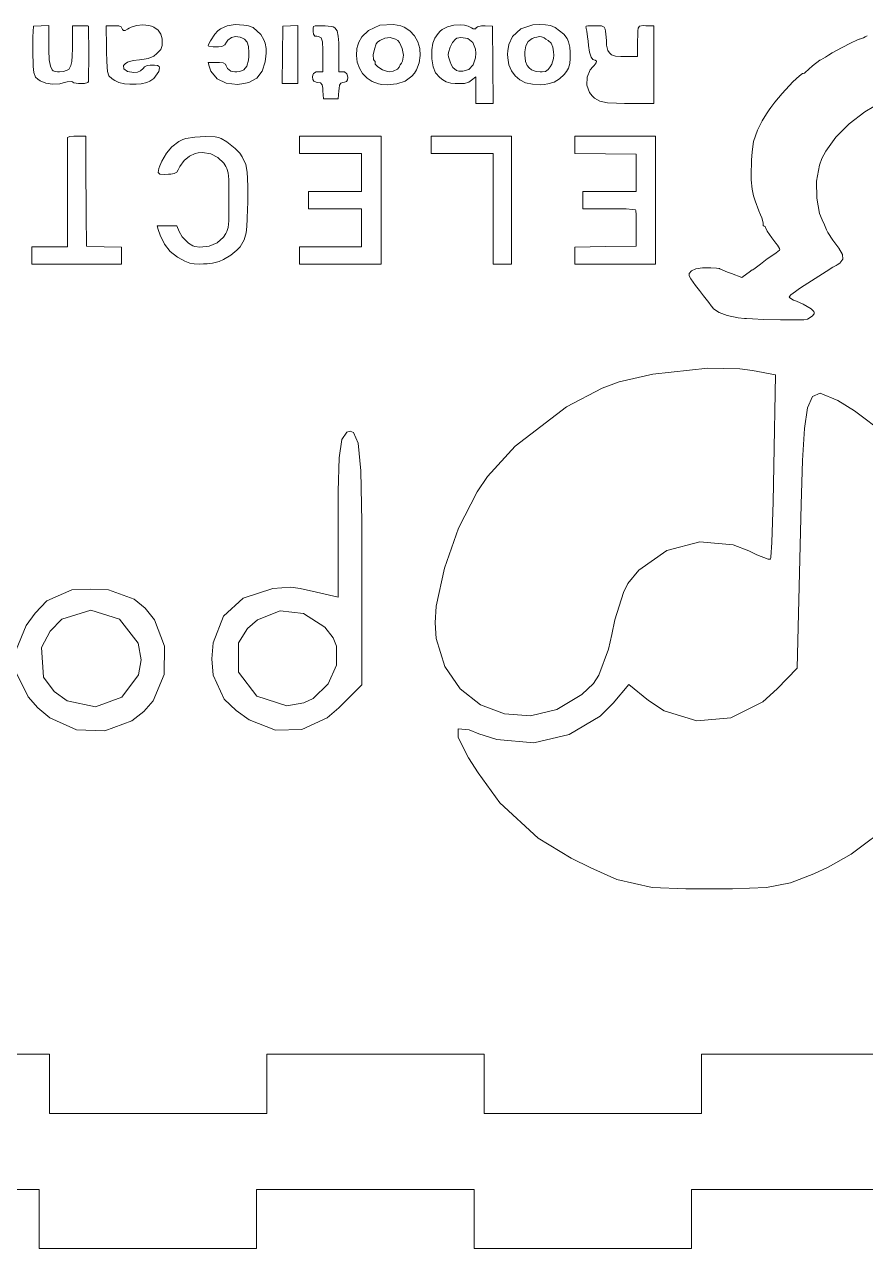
# Model space of a CAD drawing. Header units: millimetres. Extents: x 0 to 610, y 0 to 514.
# Drawn here: x 165.8 to 208.4, y 345.2 to 407.3 of the extents above; entities that cross this region are included whole.
import ezdxf

# ---------------------------------------------------------------- set-up
doc = ezdxf.new("R2010")
doc.units = ezdxf.units.MM
doc.header["$LTSCALE"] = 0.05
doc.layers.get('0').update_dxf_attribs({"plot": 0})
doc.layers.add('CUT', color=1, linetype='Continuous', lineweight=0)
doc.layers.add('ETCH', color=5, linetype='Continuous', lineweight=0)

# ---------------------------------------------------------------- blocks, each defined once
blk = doc.blocks.new('top')
blk.add_lwpolyline([(38.59, -237), (49.615, -237), (49.615, -240), (60.641, -240), (60.641, -237), (71.667, -237), (71.667, -240), (82.692, -240), (82.692, -237), (93.718, -237), (93.718, -240), (104.744, -240), (104.744, -237), (115.769, -237), (115.769, -240), (126.795, -240), (126.795, -237), (137.821, -237), (137.821, -240), (148.846, -240)])
blk = doc.blocks.new('back_outer')
blk.add_lwpolyline([(148.846, 60), (137.821, 60), (137.821, 63), (126.795, 63), (126.795, 60), (115.769, 60), (115.769, 63), (104.744, 63), (104.744, 60), (93.718, 60), (93.718, 63), (82.692, 63), (82.692, 60), (71.667, 60), (71.667, 63), (60.641, 63), (60.641, 60), (49.615, 60), (49.615, 63), (38.59, 63)])
blk = doc.blocks.new('polymaker')
for p, q in [((46.96, 71.33), (50, 71.89)), ((50, 71.89), (54.29, 72.07)), ((54.29, 72.07), (57.27, 72.08)), ((57.27, 72.08), (60.22, 72.07)), ((60.22, 72.07), (64.51, 71.89)), ((64.51, 71.89), (68.98, 70.88)), ((42.19, 69.31), (44, 70.18)), ((44, 70.18), (46.96, 71.33)), ((68.98, 70.88), (72.28, 69.43)), ((39.25, 67.7), (42.19, 69.31)), ((72.28, 69.43), (74.77, 68.18)), ((34.05, 63.77), (39.25, 67.7)), ((74.77, 68.18), (78.94, 65.63)), ((78.94, 65.63), (83.79, 61.17)), ((83.79, 61.17), (86.56, 57.36)), ((86.56, 57.36), (87.76, 55.45)), ((87.76, 55.45), (89.11, 52.88)), ((79.5, 53.54), (75.01, 52.52)), ((84.17, 53.15), (79.5, 53.54)), ((86.46, 52.4), (84.17, 53.15)), ((89.11, 52.88), (89.09, 51.78)), ((75.01, 52.52), (71.08, 50.16)), ((87.68, 51.93), (86.46, 52.4)), ((89.09, 51.78), (87.68, 51.93)), ((105.71, 50.39), (108.89, 51.87)), ((108.89, 51.87), (112.23, 51.96)), ((112.23, 51.96), (115.59, 50.64)), ((130.48, 50.76), (133.88, 52.04)), ((133.88, 52.04), (137.46, 51.91)), ((137.46, 51.91), (140.86, 50.4)), ((54.53, 50.39), (50.47, 48.34)), ((58.81, 50.78), (54.53, 50.39)), ((62.99, 49.48), (58.81, 50.78)), ((71.08, 50.16), (69.43, 48.52)), ((76.56, 49.32), (79.9, 50.12)), ((79.9, 50.12), (83.2, 49.89)), ((83.2, 49.89), (86.25, 48.72)), ((104.23, 49.13), (105.71, 50.39)), ((115.59, 50.64), (117.23, 49.46)), ((128.95, 49.6), (130.48, 50.76)), ((140.86, 50.4), (142.38, 49.13)), ((50.47, 48.34), (48.63, 46.71)), ((64.94, 48.19), (62.99, 49.48)), ((67.46, 46.17), (64.94, 48.19)), ((69.43, 48.52), (67.46, 46.17)), ((73.39, 47.41), (76.56, 49.32)), ((86.25, 48.72), (88.85, 46.69)), ((101.3, 46.2), (104.23, 49.13)), ((108.64, 48.5), (107.46, 47.92)), ((110.83, 48.88), (108.64, 48.5)), ((114.62, 47.63), (110.83, 48.88)), ((117.23, 49.46), (118.75, 48)), ((126.37, 44.91), (127.76, 48.22)), ((127.76, 48.22), (128.95, 49.6)), ((135.06, 48.99), (131.73, 47.77)), ((138.68, 48.25), (135.06, 48.99)), ((140.3, 47.05), (138.68, 48.25)), ((142.38, 49.13), (143.61, 47.71)), ((48.63, 46.71), (46.13, 44.1)), ((71.94, 46.02), (73.39, 47.41)), ((88.85, 46.69), (90.79, 43.87)), ((107.46, 47.92), (105.58, 46.06)), ((116.93, 44.6), (114.62, 47.63)), ((118.75, 48), (120.17, 44.99)), ((131.73, 47.77), (129.61, 44.95)), ((141.67, 45.25), (140.3, 47.05)), ((143.61, 47.71), (145.05, 44.79)), ((71.25, 44.97), (71.94, 46.02)), ((101.3, 30.13), (101.3, 46.2)), ((105.58, 46.06), (104.52, 43.69)), ((141.93, 41.47), (141.67, 45.25)), ((46.13, 44.1), (45.7, 26.8)), ((70.02, 41.68), (71.25, 44.97)), ((90.79, 43.87), (91.86, 40.34)), ((104.52, 43.69), (104.5, 41.3)), ((116.93, 40.86), (116.93, 44.6)), ((120.17, 44.99), (120.3, 42.91)), ((126.32, 41.31), (126.37, 44.91)), ((129.61, 44.95), (129.3, 43.05)), ((120.3, 42.91), (120.14, 40.86)), ((129.3, 43.05), (129.66, 40.93)), ((69.62, 39.83), (70.02, 41.68)), ((104.5, 41.3), (104.94, 40.25)), ((115.81, 39.06), (116.93, 40.86)), ((120.14, 40.86), (118.86, 37.51)), ((127.61, 37.94), (126.32, 41.31)), ((129.66, 40.93), (132.03, 37.89)), ((140.83, 39.4), (141.93, 41.47)), ((145.13, 41.77), (143.86, 38.68)), ((69.24, 37.96), (69.62, 39.83)), ((91.86, 40.34), (92.01, 38.34)), ((104.94, 40.25), (106.01, 38.88)), ((106.01, 38.88), (108.68, 37.15)), ((114.55, 37.95), (115.81, 39.06)), ((139.33, 37.87), (140.83, 39.4)), ((68.14, 34.51), (69.24, 37.96)), ((92.01, 38.34), (91.87, 36.22)), ((111.67, 36.83), (114.55, 37.95)), ((118.86, 37.51), (116.33, 35.21)), ((128.76, 36.5), (127.61, 37.94)), ((132.03, 37.89), (135.65, 36.75)), ((135.65, 36.75), (139.33, 37.87)), ((143.86, 38.68), (142.71, 37.13)), ((91.87, 36.22), (90.84, 31.39)), ((108.68, 37.15), (111.67, 36.83)), ((130.15, 35.33), (128.76, 36.5)), ((142.71, 37.13), (141.22, 35.55)), ((67.56, 33.35), (68.14, 34.51)), ((107.05, 34.44), (104.3, 35.09)), ((104.3, 35.09), (104.3, 24.57)), ((109.14, 33.99), (107.05, 34.44)), ((116.33, 35.21), (112.6, 33.99)), ((133.42, 34.17), (130.15, 35.33)), ((135.67, 34.05), (133.42, 34.17)), ((138.05, 34.17), (135.67, 34.05)), ((141.22, 35.55), (138.05, 34.17)), ((66.18, 31.65), (67.56, 33.35)), ((110.3, 33.8), (109.14, 33.99)), ((112.6, 33.99), (110.3, 33.8)), ((62.64, 29.18), (66.18, 31.65)), ((90.84, 31.39), (89.03, 26.32)), ((49.32, 28.16), (49.44, 30)), ((49.44, 30), (49.49, 30.28)), ((49.49, 30.28), (49.78, 30.27)), ((49.78, 30.27), (51.23, 29.7)), ((51.23, 29.7), (52.22, 29.22)), ((101.32, 25.52), (101.3, 30.13)), ((49.15, 22.98), (49.32, 28.16)), ((52.22, 29.22), (54.21, 28.43)), ((54.21, 28.43), (58.47, 28.06)), ((58.47, 28.06), (62.64, 29.18)), ((45.7, 26.8), (45.61, 23.35)), ((89.03, 26.32), (86.66, 21.71)), ((101.44, 19.05), (101.32, 25.52)), ((45.61, 23.35), (45.44, 17.74)), ((104.3, 24.57), (104.29, 21.62)), ((49.05, 18.47), (49.15, 22.98)), ((86.66, 21.71), (85.35, 19.78)), ((104.29, 21.62), (104.16, 17.42)), ((85.35, 19.78), (81.86, 15.94)), ((101.77, 15.54), (101.44, 19.05)), ((45.44, 17.74), (45.19, 13.71)), ((48.84, 6.9), (49.05, 18.47)), ((104.16, 17.42), (103.82, 15.09)), ((81.86, 15.94), (75.35, 10.93)), ((102.37, 14.18), (101.77, 15.54)), ((38.83, 11.46), (34.91, 14.43)), ((102.8, 14.05), (102.37, 14.18)), ((103.22, 14.14), (102.8, 14.05)), ((103.82, 15.09), (103.22, 14.14)), ((45.19, 13.71), (44.79, 11.08)), ((40.96, 10.13), (38.83, 11.46)), ((44.79, 11.08), (44.15, 9.64)), ((75.35, 10.93), (70.82, 8.56)), ((43.18, 9.23), (40.96, 10.13)), ((44.15, 9.64), (43.18, 9.23)), ((68.66, 7.78), (64.39, 6.8)), ((70.82, 8.56), (68.66, 7.78)), ((51.77, 6.33), (48.84, 6.9)), ((53.39, 6.11), (51.77, 6.33)), ((64.39, 6.8), (57.45, 6.05)), ((57.45, 6.05), (53.39, 6.11))]:
    blk.add_line(p, q)
blk = doc.blocks.new('electromate')
for p, q in [((95.51, 222.62), (96.85, 224.53)), ((96.85, 224.53), (100.44, 226.7)), ((100.44, 226.7), (103.26, 227.25)), ((103.26, 227.25), (108.45, 227.31)), ((108.45, 227.31), (120.88, 227.22)), ((120.88, 227.22), (133.82, 226.91)), ((133.82, 226.91), (142.25, 226.56)), ((142.25, 226.56), (146.63, 226.3)), ((146.63, 226.3), (148.32, 226.16)), ((148.32, 226.16), (153.15, 225.6)), ((153.15, 225.6), (161.28, 224.01)), ((161.28, 224.01), (167.43, 221.77)), ((95.32, 221.65), (95.51, 222.62)), ((95.61, 220.86), (95.32, 221.65)), ((97.72, 218.83), (95.61, 220.86)), ((103.72, 215.29), (97.72, 218.83)), ((108.83, 213.09), (103.72, 215.29)), ((167.43, 221.77), (171.64, 218.88)), ((171.64, 218.88), (173.03, 217.18)), ((173.03, 217.18), (173.52, 216.48)), ((173.52, 216.48), (175.28, 214.13)), ((175.28, 214.13), (179.32, 208.99)), ((106.57, 203.55), (109.58, 205.63)), ((110.96, 212.2), (108.83, 213.09)), ((109.58, 205.63), (112.99, 208.3)), ((113.89, 210.47), (110.96, 212.2)), ((112.99, 208.3), (114.16, 209.5)), ((114.32, 209.84), (113.89, 210.47)), ((114.16, 209.5), (114.32, 209.84)), ((179.32, 208.99), (182.49, 205.06)), ((182.49, 205.06), (185.53, 201.16)), ((86.21, 190.51), (94.61, 195.83)), ((94.61, 195.83), (103, 201.22)), ((103, 201.22), (106.57, 203.55)), ((150.16, 195.22), (146.35, 192.2)), ((157.99, 192.19), (150.16, 195.22)), ((185.53, 201.16), (188.98, 196.16)), ((188.98, 196.16), (190.16, 193.96)), ((77.99, 185.47), (78.76, 185.92)), ((78.76, 185.92), (81.11, 187.34)), ((81.11, 187.34), (86.21, 190.51)), ((138.12, 186.58), (136.03, 184.93)), ((141.26, 188.84), (138.12, 186.58)), ((141.91, 189.18), (141.26, 188.84)), ((142.46, 189.41), (141.91, 189.18)), ((144.82, 191.02), (142.46, 189.41)), ((146.35, 192.2), (144.82, 191.02)), ((161.15, 190.94), (157.99, 192.19)), ((165.14, 189.31), (161.15, 190.94)), ((166.86, 188.56), (165.14, 189.31)), ((167.32, 188.33), (166.86, 188.56)), ((167.79, 188.17), (167.32, 188.33)), ((169.57, 187.91), (167.79, 188.17)), ((173.74, 187.7), (169.57, 187.91)), ((177.05, 187.71), (173.74, 187.7)), ((180.23, 187.87), (177.05, 187.71)), ((185.24, 188.63), (180.23, 187.87)), ((188.52, 190.02), (185.24, 188.63)), ((190.12, 192.06), (188.52, 190.02)), ((190.32, 193.34), (190.12, 192.06)), ((190.16, 193.96), (190.32, 193.34)), ((73.72, 181.27), (75.96, 184.14)), ((73.95, 177.7), (73.72, 181.27)), ((76.68, 172.9), (73.95, 177.7)), ((75.96, 184.14), (77.99, 185.47)), ((124.21, 176.51), (121.69, 174.45)), ((126.05, 177.73), (124.21, 176.51)), ((130.93, 181.06), (126.05, 177.73)), ((136.03, 184.93), (130.93, 181.06)), ((215.87, 136.44), (215.87, 184.94)), ((215.87, 184.94), (246.37, 184.94)), ((246.37, 184.94), (276.87, 184.94)), ((276.87, 184.94), (276.87, 178.45)), ((276.87, 178.45), (276.87, 171.97)), ((324.87, 136.44), (324.87, 184.94)), ((324.87, 184.94), (331.87, 184.94)), ((331.87, 184.94), (338.87, 184.94)), ((338.87, 184.94), (338.87, 142.94)), ((423.87, 136.44), (423.87, 184.94)), ((423.87, 184.94), (454.87, 184.94)), ((454.87, 184.94), (485.87, 184.94)), ((485.87, 184.94), (485.87, 178.44)), ((485.87, 178.44), (485.87, 171.94)), ((533.26, 174.27), (537.98, 178.18)), ((537.98, 178.18), (543.42, 181.51)), ((543.42, 181.51), (546.81, 183.02)), ((546.81, 183.02), (551.7, 184.27)), ((551.7, 184.27), (555.91, 184.66)), ((555.91, 184.66), (558.57, 184.78)), ((558.57, 184.78), (561.53, 184.88)), ((561.53, 184.88), (565.83, 184.81)), ((565.83, 184.81), (569.1, 184.17)), ((569.1, 184.17), (572.71, 182.69)), ((572.71, 182.69), (575.07, 181.55)), ((575.07, 181.55), (578.38, 179.74)), ((578.38, 179.74), (583.92, 175.41)), ((620.87, 178.47), (620.87, 184.94)), ((620.87, 184.94), (654.87, 184.94)), ((620.87, 171.99), (620.87, 178.47)), ((654.87, 184.94), (688.87, 184.94)), ((688.87, 184.94), (688.87, 178.44)), ((688.87, 178.44), (688.87, 171.94)), ((78.99, 169.88), (76.68, 172.9)), ((81.3, 166.84), (78.99, 169.88)), ((121.69, 174.45), (121.32, 173.87)), ((121.32, 173.87), (121.57, 173.2)), ((121.57, 173.2), (123.25, 170.6)), ((123.25, 170.6), (124.48, 168.98)), ((124.48, 168.98), (127.6, 164.89)), ((230.37, 171.44), (230.32, 158.44)), ((253.62, 171.7), (230.37, 171.44)), ((276.87, 171.97), (253.62, 171.7)), ((462.37, 171.94), (438.87, 171.94)), ((438.87, 171.94), (438.87, 157.44)), ((485.87, 171.94), (462.37, 171.94)), ((527.77, 166.47), (530.95, 171.73)), ((530.95, 171.73), (533.26, 174.27)), ((548.23, 168.9), (543.46, 164.5)), ((554.26, 171.44), (548.23, 168.9)), ((561.31, 172.02), (554.26, 171.44)), ((565.15, 171.54), (561.31, 172.02)), ((566.77, 171.06), (565.15, 171.54)), ((570.11, 169.08), (566.77, 171.06)), ((574.75, 164.2), (570.11, 169.08)), ((583.92, 175.41), (588.24, 169.88)), ((588.24, 169.88), (591.57, 162.86)), ((634.12, 171.72), (620.87, 171.99)), ((647.37, 171.44), (634.12, 171.72)), ((647.59, 147.44), (647.37, 171.44)), ((675.35, 171.94), (661.83, 171.94)), ((661.83, 171.94), (661.87, 132.19)), ((688.87, 171.94), (675.35, 171.94)), ((85.05, 161), (81.3, 166.84)), ((86.03, 158.91), (85.05, 161)), ((87.55, 155.05), (86.03, 158.91)), ((127.6, 164.89), (131.03, 159.87)), ((131.03, 159.87), (132.17, 157.73)), ((230.32, 158.44), (230.33, 153.29)), ((525.82, 156.49), (526.39, 161.2)), ((526.39, 161.2), (527.77, 166.47)), ((540.91, 160.22), (539.98, 157.15)), ((541.62, 161.63), (540.91, 160.22)), ((543.46, 164.5), (541.62, 161.63)), ((577.07, 160.19), (574.75, 164.2)), ((578.97, 155.94), (577.07, 160.19)), ((591.57, 162.86), (592.93, 158.69)), ((592.93, 158.69), (593.73, 155.94)), ((89.29, 151.32), (87.55, 155.05)), ((91.24, 146.57), (89.29, 151.32)), ((132.17, 157.73), (132.32, 157.13)), ((132.32, 157.13), (132.65, 156.46)), ((132.65, 156.46), (133.43, 156.18)), ((133.43, 156.18), (134.05, 155.75)), ((134.05, 155.75), (133.98, 154.74)), ((133.98, 154.74), (133.99, 153.72)), ((133.99, 153.72), (135.18, 149.86)), ((135.18, 149.86), (136.22, 147.49)), ((230.33, 153.29), (230.46, 147.11)), ((438.87, 157.44), (438.87, 142.94)), ((525.2, 142.87), (525.44, 150.48)), ((525.44, 150.48), (525.82, 156.49)), ((539.53, 152.08), (539.4, 145.78)), ((539.98, 157.15), (539.53, 152.08)), ((586.35, 155.94), (578.97, 155.94)), ((593.73, 155.94), (586.35, 155.94)), ((93.49, 134.87), (91.24, 146.57)), ((136.22, 147.49), (137.49, 144.56)), ((137.49, 144.56), (140.19, 136.93)), ((230.46, 147.11), (230.6, 144.7)), ((230.6, 144.7), (230.68, 144.19)), ((230.68, 144.19), (231.02, 143.86)), ((231.02, 143.86), (233.27, 143.38)), ((233.27, 143.38), (238.03, 143.08)), ((238.03, 143.08), (245.81, 142.95)), ((245.81, 142.95), (250.98, 142.94)), ((250.98, 142.94), (270.87, 142.94)), ((270.87, 142.94), (270.87, 136.44)), ((338.87, 142.94), (338.87, 100.94)), ((438.87, 142.94), (458.87, 142.94)), ((458.87, 142.94), (478.87, 142.94)), ((478.87, 142.94), (478.87, 136.44)), ((525.11, 138.37), (525.2, 142.87)), ((539.4, 145.78), (539.38, 139.94)), ((539.38, 139.94), (539.38, 136.44)), ((647.68, 136.72), (647.59, 147.44)), ((93.55, 121.95), (93.49, 134.87)), ((140.19, 136.93), (141.3, 133.18)), ((141.3, 133.18), (142.51, 128.17)), ((215.87, 87.94), (215.87, 136.44)), ((270.87, 136.44), (270.87, 129.94)), ((324.87, 87.94), (324.87, 136.44)), ((423.87, 87.94), (423.87, 136.44)), ((478.87, 136.44), (478.87, 129.94)), ((525.02, 126.28), (525.04, 133.92)), ((525.04, 133.92), (525.11, 138.37)), ((539.38, 136.44), (539.38, 132.9)), ((539.38, 132.9), (539.4, 127.03)), ((647.79, 119.71), (647.68, 136.72)), ((661.87, 132.19), (661.88, 124.16)), ((91.4, 109.84), (93.55, 121.95)), ((142.51, 128.17), (143.23, 121.05)), ((143.23, 121.05), (143.15, 114.27)), ((250.59, 129.94), (230.32, 129.94)), ((230.32, 129.94), (230.34, 115.69)), ((270.87, 129.94), (250.59, 129.94)), ((458.87, 129.94), (438.87, 129.94)), ((438.87, 129.94), (438.87, 115.44)), ((478.87, 129.94), (458.87, 129.94)), ((525.18, 120.09), (525.02, 126.28)), ((539.4, 127.03), (539.53, 120.71)), ((661.88, 124.16), (661.89, 109.62)), ((143.15, 114.27), (142.99, 109.68)), ((230.34, 115.69), (230.37, 101.44)), ((438.87, 115.44), (438.87, 100.94)), ((525.56, 115.11), (525.18, 120.09)), ((526.65, 109.34), (525.56, 115.11)), ((539.53, 120.71), (539.99, 115.61)), ((539.99, 115.61), (540.96, 112.42)), ((540.96, 112.42), (541.69, 110.91)), ((576.6, 110.85), (577.98, 113.44)), ((577.98, 113.44), (578.91, 115.08)), ((578.91, 115.08), (580.92, 116.3)), ((580.92, 116.3), (583.45, 116.63)), ((583.45, 116.63), (585.27, 116.74)), ((585.27, 116.74), (588.17, 116.87)), ((588.17, 116.87), (591.84, 116.67)), ((592.53, 112.48), (591.72, 110.25)), ((591.84, 116.67), (593.1, 115.39)), ((593.1, 115.39), (592.53, 112.48)), ((647.83, 109.74), (647.79, 119.71)), ((86.55, 99.19), (89.5, 104.74)), ((89.5, 104.74), (91.4, 109.84)), ((142.83, 106.06), (142.41, 99.75)), ((142.99, 109.68), (142.83, 106.06)), ((529.29, 103.47), (526.65, 109.34)), ((531.2, 100.75), (529.29, 103.47)), ((541.69, 110.91), (543.33, 108.25)), ((543.33, 108.25), (547.66, 103.98)), ((547.66, 103.98), (553.1, 101.29)), ((564.9, 101.07), (569.32, 103.12)), ((569.32, 103.12), (573.27, 106.43)), ((573.27, 106.43), (576.6, 110.85)), ((590.28, 106.79), (586.83, 100.78)), ((591.72, 110.25), (590.28, 106.79)), ((647.84, 105.69), (647.83, 109.74)), ((647.87, 87.94), (647.84, 105.69)), ((661.89, 109.62), (661.9, 100.72)), ((78.84, 88.52), (86.55, 99.19)), ((142.41, 99.75), (141.32, 92.02)), ((230.37, 101.44), (253.62, 101.17)), ((253.62, 101.17), (276.87, 100.9)), ((276.87, 100.9), (276.87, 94.42)), ((276.87, 94.42), (276.87, 87.94)), ((338.87, 100.94), (362.37, 100.94)), ((362.37, 100.94), (385.87, 100.94)), ((385.87, 100.94), (385.87, 94.44)), ((385.87, 94.44), (385.87, 87.94)), ((438.87, 100.94), (462.37, 100.94)), ((462.37, 100.94), (485.87, 100.94)), ((485.87, 100.94), (485.87, 94.44)), ((485.87, 94.44), (485.87, 87.94)), ((534.55, 97.15), (531.2, 100.75)), ((541.02, 92.11), (534.55, 97.15)), ((553.1, 101.29), (559.29, 100.33)), ((559.29, 100.33), (562.57, 100.55)), ((562.57, 100.55), (564.9, 101.07)), ((582.55, 95.88), (577.35, 91.99)), ((586.83, 100.78), (582.55, 95.88)), ((661.9, 100.72), (661.9, 96.07)), ((661.9, 96.07), (661.9, 92.65)), ((68.9, 78.54), (78.84, 88.52)), ((141.32, 92.02), (138.49, 83.19)), ((246.37, 87.94), (215.87, 87.94)), ((276.87, 87.94), (246.37, 87.94)), ((355.37, 87.94), (324.87, 87.94)), ((385.87, 87.94), (355.37, 87.94)), ((454.87, 87.94), (423.87, 87.94)), ((485.87, 87.94), (454.87, 87.94)), ((545.33, 89.71), (541.02, 92.11)), ((547.23, 88.98), (545.33, 89.71)), ((549.79, 88.48), (547.23, 88.98)), ((557.04, 88.12), (549.79, 88.48)), ((565.24, 88.54), (557.04, 88.12)), ((572.13, 89.63), (565.24, 88.54)), ((574.37, 90.39), (572.13, 89.63)), ((577.35, 91.99), (574.37, 90.39)), ((654.87, 87.94), (647.87, 87.94)), ((657.07, 87.95), (654.87, 87.94)), ((659.98, 88.09), (657.07, 87.95)), ((661.72, 88.94), (659.98, 88.09)), ((661.9, 90.19), (661.72, 88.94)), ((661.9, 92.65), (661.9, 90.62)), ((661.9, 90.62), (661.9, 90.19)), ((56.96, 69.39), (68.9, 78.54)), ((134.85, 76.24), (131.5, 70.83)), ((138.49, 83.19), (134.85, 76.24)), ((43.26, 61.21), (56.96, 69.39)), ((128.36, 66.1), (125.33, 62.16)), ((129.52, 67.77), (128.36, 66.1)), ((131.5, 70.83), (129.52, 67.77)), ((125.33, 62.16), (119.59, 55.41)), ((217, 33.5), (217, 63)), ((217, 63), (235.53, 63)), ((235.53, 63), (239.15, 62.99)), ((239.15, 62.99), (245.27, 62.91)), ((245.27, 62.91), (252.09, 62.53)), ((252.09, 62.53), (258.01, 61.31)), ((258.01, 61.31), (262.01, 58.89)), ((262.01, 58.89), (263.88, 57.12)), ((263.88, 57.12), (265.72, 54.75)), ((339.23, 33.75), (338.97, 63)), ((338.97, 63), (345.48, 63)), ((345.48, 63), (352, 63)), ((352, 63), (352, 52.95)), ((456, 53.5), (456.5, 59.5)), ((456.5, 59.5), (462, 59.5)), ((462, 59.5), (467.5, 59.5)), ((467.5, 59.5), (468, 53.5)), ((111.49, 46.73), (106.52, 42.02)), ((119.59, 55.41), (111.49, 46.73)), ((265.72, 54.75), (267.76, 49.14)), ((267.76, 49.14), (267.61, 43.13)), ((288.53, 44.42), (292.57, 46.78)), ((292.57, 46.78), (297.38, 48.19)), ((297.38, 48.19), (300.14, 48.58)), ((300.14, 48.58), (303.31, 48.79)), ((303.31, 48.79), (309.15, 48.49)), ((309.15, 48.49), (314.29, 47.26)), ((314.29, 47.26), (318.67, 45.14)), ((352, 52.95), (352, 42.9)), ((355.34, 45.45), (357.32, 46.76)), ((357.32, 46.76), (360.54, 47.76)), ((360.54, 47.76), (363.64, 47.98)), ((363.64, 47.98), (365.67, 48)), ((365.67, 48), (367.75, 47.98)), ((367.75, 47.98), (370.95, 47.74)), ((370.95, 47.74), (374.57, 46.57)), ((374.57, 46.57), (377.17, 45.01)), ((405.55, 46.06), (411.92, 48.24)), ((411.92, 48.24), (419.36, 48.86)), ((419.36, 48.86), (423.4, 48.55)), ((423.4, 48.55), (425.93, 48.09)), ((425.93, 48.09), (430.58, 46.38)), ((450.12, 46.28), (451.8, 46.95)), ((451.8, 46.95), (453, 47.16)), ((453, 47.16), (454.37, 47.51)), ((454.37, 47.51), (455.45, 49.16)), ((455.45, 49.16), (455.83, 51.66)), ((455.83, 51.66), (456, 53.5)), ((468, 53.5), (468.17, 51.53)), ((468.17, 51.53), (468.56, 48.97)), ((468.56, 48.97), (469.9, 47.46)), ((469.9, 47.46), (471.81, 47.18)), ((471.81, 47.18), (473.06, 46.99)), ((473.06, 46.99), (474.86, 46.21)), ((487, 25.95), (487, 48)), ((487, 48), (493.02, 48)), ((493.02, 48), (499.04, 48)), ((499.04, 48), (498.77, 26.25)), ((518.26, 43.73), (524.24, 47.02)), ((524.24, 47.02), (527.95, 47.99)), ((527.95, 47.99), (532.84, 48.59)), ((532.84, 48.59), (541.52, 47.72)), ((541.52, 47.72), (548.38, 44.28)), ((599.27, 46.15), (601.73, 47.21)), ((601.73, 47.21), (605.91, 48.08)), ((605.91, 48.08), (609.69, 48.3)), ((609.69, 48.3), (612.06, 48.32)), ((612.06, 48.32), (614.62, 48.3)), ((614.62, 48.3), (618.5, 48.09)), ((618.5, 48.09), (622.79, 47)), ((622.79, 47), (625.79, 45.51)), ((645.84, 46.25), (646.27, 47.11)), ((646.27, 47.11), (648.85, 47.92)), ((648.85, 47.92), (651.42, 48)), ((651.42, 48), (653.52, 47.91)), ((653.52, 47.91), (656.89, 47.3)), ((656.89, 47.3), (657.75, 46.85)), ((657.75, 46.85), (658.6, 46.39)), ((658.6, 46.39), (662.04, 46.66)), ((662.04, 46.66), (664.99, 47.41)), ((664.99, 47.41), (667.72, 48.03)), ((667.72, 48.03), (673.1, 48.42)), ((673.1, 48.42), (678.13, 47.7)), ((678.13, 47.7), (682.54, 45.92)), ((102.15, 39.41), (96.73, 34.39)), ((102.76, 39.95), (102.15, 39.41)), ((103.75, 40.18), (102.76, 39.95)), ((104.36, 40.39), (103.75, 40.18)), ((106.52, 42.02), (104.36, 40.39)), ((265.3, 37.59), (263.34, 35.28)), ((267.61, 43.13), (265.3, 37.59)), ((281.83, 36.35), (283.34, 38.77)), ((283.34, 38.77), (284.99, 40.96)), ((284.99, 40.96), (288.53, 44.42)), ((297.07, 37.33), (295.54, 35.27)), ((299.32, 38.74), (297.07, 37.33)), ((301.68, 38.98), (299.32, 38.74)), ((303.35, 39), (301.68, 38.98)), ((306.2, 38.89), (303.35, 39)), ((309.83, 37.55), (306.2, 38.89)), ((311.52, 35.98), (309.83, 37.55)), ((318.67, 45.14), (322.27, 42.18)), ((322.27, 42.18), (325.03, 38.39)), ((325.03, 38.39), (326.92, 33.82)), ((352, 42.9), (355.34, 45.45)), ((357.27, 37.26), (353.96, 33.79)), ((361.99, 38.59), (357.27, 37.26)), ((364.83, 38.4), (361.99, 38.59)), ((366.79, 37.92), (364.83, 38.4)), ((369.46, 35.67), (366.79, 37.92)), ((377.17, 45.01), (379.33, 43.4)), ((379.33, 43.4), (382.56, 39.75)), ((382.56, 39.75), (384.51, 35.13)), ((395.04, 32.23), (397.08, 37.55)), ((397.08, 37.55), (398.59, 40.07)), ((398.59, 40.07), (400.52, 42.42)), ((400.52, 42.42), (405.55, 46.06)), ((414.76, 38.62), (411.41, 37)), ((417.42, 39), (414.76, 38.62)), ((419.13, 38.79), (417.42, 39)), ((422.97, 37.42), (419.13, 38.79)), ((426.45, 35.32), (422.97, 37.42)), ((430.58, 46.38), (434.59, 43.74)), ((434.59, 43.74), (437.9, 40.3)), ((437.9, 40.3), (440.4, 36.22)), ((449.26, 43.31), (449.31, 45.12)), ((449.48, 42.1), (449.26, 43.31)), ((449.31, 45.12), (450.12, 46.28)), ((449.94, 40.51), (449.48, 42.1)), ((451.56, 39.12), (449.94, 40.51)), ((453.08, 39), (451.56, 39.12)), ((456, 39), (453.08, 39)), ((456, 24.43), (456, 39)), ((471.48, 39), (468, 39)), ((468, 39), (468, 26.7)), ((473.26, 39.1), (471.48, 39)), ((475.13, 40.23), (473.26, 39.1)), ((474.86, 46.21), (475.77, 44.85)), ((475.59, 41.49), (475.13, 40.23)), ((475.85, 42.8), (475.59, 41.49)), ((475.77, 44.85), (475.85, 42.8)), ((511.79, 31.43), (514.14, 38.56)), ((514.14, 38.56), (518.26, 43.73)), ((527.94, 37.54), (525.8, 34.74)), ((531.17, 38.84), (527.94, 37.54)), ((533.24, 39), (531.17, 38.84)), ((534.99, 38.93), (533.24, 39)), ((537.8, 38.42), (534.99, 38.93)), ((540.49, 36.56), (537.8, 38.42)), ((548.38, 44.28), (553.01, 38.47)), ((553.01, 38.47), (554.35, 34.75)), ((592, 36.05), (592.53, 38.9)), ((592.53, 38.9), (596.33, 44.17)), ((596.33, 44.17), (599.27, 46.15)), ((606.41, 38.23), (604.52, 36.39)), ((608.76, 39.29), (606.41, 38.23)), ((611.52, 39.58), (608.76, 39.29)), ((616.22, 38.85), (611.52, 39.58)), ((619.09, 36.86), (616.22, 38.85)), ((625.79, 45.51), (627.83, 44.38)), ((627.83, 44.38), (630.45, 41.96)), ((630.45, 41.96), (631.45, 38.76)), ((631.45, 38.76), (631.81, 35.38)), ((645.64, 25.06), (645.84, 46.25)), ((660.92, 37.24), (659.2, 34.24)), ((664.92, 38.85), (660.92, 37.24)), ((667.83, 38.98), (664.92, 38.85)), ((669.35, 38.92), (667.83, 38.98)), ((671.94, 38.51), (669.35, 38.92)), ((672.69, 38.21), (671.94, 38.51)), ((673.54, 37.44), (672.69, 38.21)), ((674.82, 34.67), (673.54, 37.44)), ((682.54, 45.92), (684.43, 44.63)), ((684.43, 44.63), (686.09, 43.1)), ((686.09, 43.1), (687.32, 39.63)), ((687.32, 39.63), (687.73, 34.91)), ((86.88, 27.92), (84.59, 26.48)), ((90.31, 29.88), (86.88, 27.92)), ((91.03, 30.18), (90.31, 29.88)), ((96.73, 34.39), (91.03, 30.18)), ((217, 4), (217, 33.5)), ((260.86, 32.23), (260.62, 30.84)), ((260.62, 30.84), (261.54, 30.1)), ((262.23, 34.15), (260.86, 32.23)), ((261.54, 30.1), (262.44, 30)), ((263.34, 35.28), (262.23, 34.15)), ((262.44, 30), (263.19, 29.75)), ((263.19, 29.75), (264.57, 27.87)), ((264.57, 27.87), (265.72, 24.22)), ((280.51, 26.39), (280.53, 28.92)), ((280.53, 28.92), (280.75, 32.63)), ((280.75, 32.63), (281.83, 36.35)), ((293.13, 28.98), (293, 26.31)), ((294.33, 33.23), (293.13, 28.98)), ((295.54, 35.27), (294.33, 33.23)), ((313.01, 34.19), (311.52, 35.98)), ((314.26, 31.24), (313.01, 34.19)), ((314.68, 28.4), (314.26, 31.24)), ((314.82, 26.54), (314.68, 28.4)), ((326.92, 33.82), (327.88, 28.5)), ((327.88, 28.5), (328, 25.57)), ((339.5, 4.5), (339.23, 33.75)), ((352.22, 28.36), (352, 24.97)), ((353.96, 33.79), (352.22, 28.36)), ((370.75, 33.41), (369.46, 35.67)), ((371.62, 31.47), (370.75, 33.41)), ((372.82, 27.54), (371.62, 31.47)), ((384.51, 35.13), (385.35, 29.11)), ((385.35, 29.11), (385.41, 25.43)), ((394.25, 26.73), (395.04, 32.23)), ((407.61, 30.9), (407.03, 26.46)), ((408.5, 32.35), (407.61, 30.9)), ((409.56, 33.68), (408.5, 32.35)), ((410, 34.77), (409.56, 33.68)), ((410.17, 35.53), (410, 34.77)), ((411.41, 37), (410.17, 35.53)), ((428.44, 33.16), (426.45, 35.32)), ((428.53, 32.28), (428.44, 33.16)), ((428.53, 31.23), (428.53, 32.28)), ((429.14, 30.41), (428.53, 31.23)), ((429.66, 29.59), (429.14, 30.41)), ((429.81, 26.18), (429.66, 29.59)), ((440.4, 36.22), (442.02, 31.62)), ((442.02, 31.62), (442.66, 26.65)), ((511.27, 27.09), (511.79, 31.43)), ((524.58, 30.24), (524.27, 27.29)), ((525.8, 34.74), (524.58, 30.24)), ((541.4, 34.52), (540.49, 36.56)), ((541.91, 33.13), (541.4, 34.52)), ((543.75, 32.17), (541.91, 33.13)), ((546.5, 32.01), (543.75, 32.17)), ((548.54, 32), (546.5, 32.01)), ((555.04, 32), (548.54, 32)), ((554.35, 34.75), (555.04, 32)), ((592.17, 34.96), (592, 36.05)), ((593.61, 34.17), (592.17, 34.96)), ((595.85, 34.01), (593.61, 34.17)), ((597.48, 34), (595.85, 34.01)), ((596.21, 27.03), (600.59, 29)), ((599.07, 34.02), (597.48, 34)), ((601.41, 34.22), (599.07, 34.02)), ((600.59, 29), (603.71, 29.46)), ((603.51, 35.15), (601.41, 34.22)), ((604.52, 36.39), (603.51, 35.15)), ((603.71, 29.46), (607.12, 29.84)), ((607.12, 29.84), (612.08, 30.52)), ((612.08, 30.52), (616.28, 31.7)), ((616.28, 31.7), (618.06, 32.85)), ((618.06, 32.85), (619.26, 34.22)), ((619.26, 34.22), (619.09, 36.86)), ((631.81, 35.38), (632.02, 30.63)), ((632.02, 30.63), (632.16, 24.19)), ((658.54, 31.09), (658.17, 26.84)), ((659.2, 34.24), (658.54, 31.09)), ((675.6, 29.86), (674.82, 34.67)), ((675.96, 22.58), (675.6, 29.86)), ((687.73, 34.91), (687.92, 31.4)), ((687.92, 31.4), (688.11, 26.54)), ((74.57, 20.71), (67.32, 16.94)), ((81.72, 24.73), (74.57, 20.71)), ((84.59, 26.48), (81.72, 24.73)), ((229.5, 27.5), (229.35, 18.5)), ((238.96, 27.35), (229.5, 27.5)), ((241.94, 27.29), (238.96, 27.35)), ((246.03, 27.06), (241.94, 27.29)), ((249.22, 26.02), (246.03, 27.06)), ((250.71, 24.54), (249.22, 26.02)), ((251.86, 22.95), (250.71, 24.54)), ((252.91, 18.81), (251.86, 22.95)), ((253, 15.51), (252.91, 18.81)), ((265.72, 24.22), (266.62, 18.96)), ((266.62, 18.96), (266.95, 15.76)), ((280.53, 24.02), (280.51, 26.39)), ((280.74, 20.32), (280.53, 24.02)), ((281.67, 16.27), (280.74, 20.32)), ((293, 26.31), (293.07, 23.96)), ((293.07, 23.96), (293.66, 20.19)), ((293.66, 20.19), (295.02, 17.37)), ((312.31, 15.95), (314.17, 19.25)), ((314.17, 19.25), (314.87, 23.77)), ((314.87, 23.77), (314.82, 26.54)), ((327.89, 23), (327.03, 18.25)), ((328, 25.57), (327.89, 23)), ((352, 24.97), (352.27, 21.78)), ((352.27, 21.78), (354.34, 16.77)), ((369.72, 16.71), (371.63, 20.43)), ((371.63, 20.43), (372.83, 24.32)), ((373, 26.04), (372.82, 27.54)), ((372.83, 24.32), (373, 26.04)), ((385.31, 22.41), (384.62, 17.4)), ((385.41, 25.43), (385.31, 22.41)), ((394.63, 21.3), (394.25, 26.73)), ((396.12, 16.18), (394.63, 21.3)), ((407.03, 26.46), (407.88, 21.24)), ((407.88, 21.24), (409.9, 16.75)), ((427.55, 17.85), (429.01, 21.74)), ((429.01, 21.74), (429.81, 26.18)), ((441.63, 18.79), (440.83, 16.54)), ((442.25, 21.44), (441.63, 18.79)), ((442.66, 26.65), (442.25, 21.44)), ((456.01, 21.72), (456, 24.43)), ((456.08, 17.11), (456.01, 21.72)), ((468, 26.7), (468.03, 22.32)), ((468.03, 22.32), (468.39, 16.31)), ((487, 3.9), (487, 25.95)), ((498.77, 26.25), (498.5, 4.5)), ((511.09, 21.23), (511.13, 24.78)), ((511.78, 17.34), (511.09, 21.23)), ((511.13, 24.78), (511.27, 27.09)), ((524.27, 27.29), (524.15, 24.42)), ((524.15, 24.42), (524.45, 19.86)), ((524.45, 19.86), (525.58, 16.61)), ((542.43, 18.49), (544.61, 19.78)), ((544.61, 19.78), (547.21, 19.98)), ((547.21, 19.98), (549.1, 20)), ((549.1, 20), (551.39, 19.94)), ((551.39, 19.94), (554.53, 19.53)), ((554.53, 19.53), (555, 19.23)), ((555, 19.23), (554.8, 18.29)), ((590, 16.21), (590.11, 19.07)), ((590.11, 19.07), (591.12, 21.99)), ((591.12, 21.99), (592.76, 23.9)), ((592.76, 23.9), (593.96, 25.08)), ((593.96, 25.08), (596.21, 27.03)), ((632.16, 24.19), (632.23, 20.25)), ((632.23, 20.25), (632.5, 4)), ((645.91, 4.25), (645.64, 25.06)), ((658.02, 21.33), (658, 18.05)), ((658.17, 26.84), (658.02, 21.33)), ((676, 17.88), (675.96, 22.58)), ((688.11, 26.54), (688.15, 16.46)), ((56.82, 12.58), (55.22, 11.81)), ((58.07, 13.19), (56.82, 12.58)), ((60.24, 14.04), (58.07, 13.19)), ((60.88, 14.17), (60.24, 14.04)), ((61.34, 14.26), (60.88, 14.17)), ((63.08, 14.94), (61.34, 14.26)), ((67.32, 16.94), (63.08, 14.94)), ((229.26, 11.12), (229.15, 7.93)), ((229.31, 15.65), (229.26, 11.12)), ((229.35, 18.5), (229.31, 15.65)), ((253.08, 12.83), (253, 15.51)), ((253.6, 8.06), (253.08, 12.83)), ((266.95, 15.76), (267.3, 12.42)), ((267.3, 12.42), (267.9, 8.14)), ((282.86, 13.75), (281.67, 16.27)), ((285.2, 10.44), (282.86, 13.75)), ((291.8, 5.31), (285.2, 10.44)), ((295.02, 17.37), (297.3, 15.16)), ((297.3, 15.16), (298.85, 14.16)), ((298.85, 14.16), (300.25, 13.34)), ((300.25, 13.34), (302.16, 12.37)), ((302.16, 12.37), (303.65, 12.17)), ((303.65, 12.17), (305.69, 12.61)), ((305.69, 12.61), (307.21, 13.04)), ((307.21, 13.04), (309.23, 13.76)), ((309.23, 13.76), (312.31, 15.95)), ((324.21, 12.21), (317.86, 6.37)), ((327.03, 18.25), (324.21, 12.21)), ((354.34, 16.77), (358.17, 13.78)), ((358.17, 13.78), (363.48, 13.04)), ((363.48, 13.04), (366.59, 13.58)), ((366.59, 13.58), (367.58, 14.14)), ((367.58, 14.14), (369.72, 16.71)), ((380.74, 9.88), (379.12, 8.17)), ((383.16, 13.39), (380.74, 9.88)), ((384.62, 17.4), (383.16, 13.39)), ((398.64, 11.61), (396.12, 16.18)), ((402.12, 7.83), (398.64, 11.61)), ((409.9, 16.75), (411.27, 15.24)), ((411.27, 15.24), (413.02, 14.12)), ((413.02, 14.12), (416.93, 13.02)), ((416.93, 13.02), (421.04, 13.38)), ((421.04, 13.38), (424.93, 15.19)), ((424.93, 15.19), (426.66, 16.61)), ((426.66, 16.61), (427.55, 17.85)), ((438.54, 12.49), (433.6, 7.63)), ((440.83, 16.54), (438.54, 12.49)), ((456.39, 11.99), (456.08, 17.11)), ((457.32, 7.79), (456.39, 11.99)), ((468.39, 16.31), (469.38, 13.21)), ((469.38, 13.21), (471.3, 12.09)), ((471.3, 12.09), (472.7, 12)), ((472.7, 12), (474.08, 11.87)), ((474.08, 11.87), (475.09, 10.56)), ((475.09, 10.56), (475.35, 8.38)), ((512.86, 14.78), (511.78, 17.34)), ((515.21, 10.79), (512.86, 14.78)), ((521.06, 5.44), (515.21, 10.79)), ((525.58, 16.61), (527.65, 14.33)), ((527.65, 14.33), (529.08, 13.46)), ((529.08, 13.46), (530.85, 12.71)), ((530.85, 12.71), (534.31, 12.22)), ((534.31, 12.22), (537.47, 13.03)), ((537.47, 13.03), (540.11, 15.08)), ((540.11, 15.08), (541.17, 16.56)), ((541.17, 16.56), (542.43, 18.49)), ((550.03, 10.35), (547.73, 7.82)), ((553.43, 15.41), (550.03, 10.35)), ((554.8, 18.29), (553.43, 15.41)), ((590.12, 14.07), (590, 16.21)), ((591.13, 10.38), (590.12, 14.07)), ((593.15, 7.42), (591.13, 10.38)), ((658, 18.05), (658, 4)), ((676, 3.9), (676, 17.88)), ((688, 12.5), (687.5, 4.5)), ((688.15, 16.46), (688, 12.5)), ((223, 4), (217, 4)), ((225.23, 3.95), (223, 4)), ((227.96, 4.3), (225.23, 3.95)), ((228.88, 5.84), (227.96, 4.3)), ((229.15, 7.93), (228.88, 5.84)), ((253.98, 6.56), (253.6, 8.06)), ((254.68, 5.14), (253.98, 6.56)), ((256.8, 4.17), (254.68, 5.14)), ((259.84, 4.01), (256.8, 4.17)), ((262.08, 4), (259.84, 4.01)), ((264.23, 4.01), (262.08, 4)), ((267.1, 4.14), (264.23, 4.01)), ((268.43, 4.5), (267.1, 4.14)), ((267.9, 8.14), (268.28, 6.27)), ((268.28, 6.27), (268.45, 5.75)), ((268.64, 5.22), (268.43, 4.5)), ((268.45, 5.75), (268.64, 5.22)), ((295.5, 3.92), (291.8, 5.31)), ((299.11, 3.38), (295.5, 3.92)), ((303.57, 3.1), (299.11, 3.38)), ((308.91, 3.4), (303.57, 3.1)), ((317.86, 6.37), (308.91, 3.4)), ((344.97, 4.19), (339.5, 4.5)), ((347.67, 4.12), (344.97, 4.19)), ((350.82, 4.77), (347.67, 4.12)), ((351.68, 5.58), (350.82, 4.77)), ((352.42, 6.45), (351.68, 5.58)), ((353.98, 6.52), (352.42, 6.45)), ((355.3, 5.72), (353.98, 6.52)), ((357.84, 4.49), (355.3, 5.72)), ((360.59, 3.72), (357.84, 4.49)), ((363.33, 3.44), (360.59, 3.72)), ((368.65, 3.63), (363.33, 3.44)), ((373.47, 4.79), (368.65, 3.63)), ((377.5, 6.84), (373.47, 4.79)), ((379.12, 8.17), (377.5, 6.84)), ((406.5, 5.08), (402.12, 7.83)), ((409, 4.17), (406.5, 5.08)), ((414.47, 3.1), (409, 4.17)), ((424.83, 3.7), (414.47, 3.1)), ((433.6, 7.63), (424.83, 3.7)), ((459.06, 5.64), (457.32, 7.79)), ((460.32, 5), (459.06, 5.64)), ((461.68, 4.66), (460.32, 5)), ((466.32, 4.15), (461.68, 4.66)), ((469.03, 4.06), (466.32, 4.15)), ((471.18, 4.05), (469.03, 4.06)), ((473.95, 4.16), (471.18, 4.05)), ((475.18, 4.68), (473.95, 4.16)), ((475.47, 5.84), (475.18, 4.68)), ((475.35, 8.38), (475.44, 6.75)), ((475.44, 6.75), (475.47, 5.84)), ((492.75, 4.2), (487, 3.9)), ((498.5, 4.5), (492.75, 4.2)), ((524.52, 4.13), (521.06, 5.44)), ((527.94, 3.49), (524.52, 4.13)), ((534.55, 3.2), (527.94, 3.49)), ((540.58, 4.16), (534.55, 3.2)), ((545.66, 6.31), (540.58, 4.16)), ((547.73, 7.82), (545.66, 6.31)), ((596.2, 5.18), (593.15, 7.42)), ((598.12, 4.32), (596.2, 5.18)), ((600.07, 3.77), (598.12, 4.32)), ((604.67, 3.37), (600.07, 3.77)), ((609.46, 3.81), (604.67, 3.37)), ((613.57, 5.04), (609.46, 3.81)), ((615.1, 5.91), (613.57, 5.04)), ((616.31, 6.77), (615.1, 5.91)), ((618.14, 7.75), (616.31, 6.77)), ((619.37, 7.77), (618.14, 7.75)), ((620.18, 6.83), (619.37, 7.77)), ((620.5, 6), (620.18, 6.83)), ((621.04, 4.97), (620.5, 6)), ((622.85, 4.18), (621.04, 4.97)), ((625.19, 4.01), (622.85, 4.18)), ((626.82, 4), (625.19, 4.01)), ((632.5, 4), (626.82, 4)), ((646.42, 4.15), (645.91, 4.25)), ((649.66, 4.02), (646.42, 4.15)), ((652, 4), (649.66, 4.02)), ((658, 4), (652, 4)), ((681.75, 4.2), (676, 3.9)), ((687.5, 4.5), (681.75, 4.2))]:
    blk.add_line(p, q)

msp = doc.modelspace()

# ---------------------------------------------------------------- block references
at = {"layer": 'CUT', "rotation": 180}
for name, p in [('back_outer', (304.875, 415.026)), ('top', (304.359, 108.174))]:
    msp.add_blockref(name, p, dxfattribs=at)
at = {"layer": 'ETCH', "rotation": 180}
for name, p, xscale, yscale, zscale in [('electromate', (212.215, 407.479), 0.06685269418131125, 0.06685269418131125, 0.06685269418131125), ('polymaker', (223.419, 392.252), 0.4, 0.4, 0.4)]:
    msp.add_blockref(name, p, dxfattribs=dict(at, xscale=xscale, yscale=yscale, zscale=zscale))

doc.saveas('drawing.dxf')
